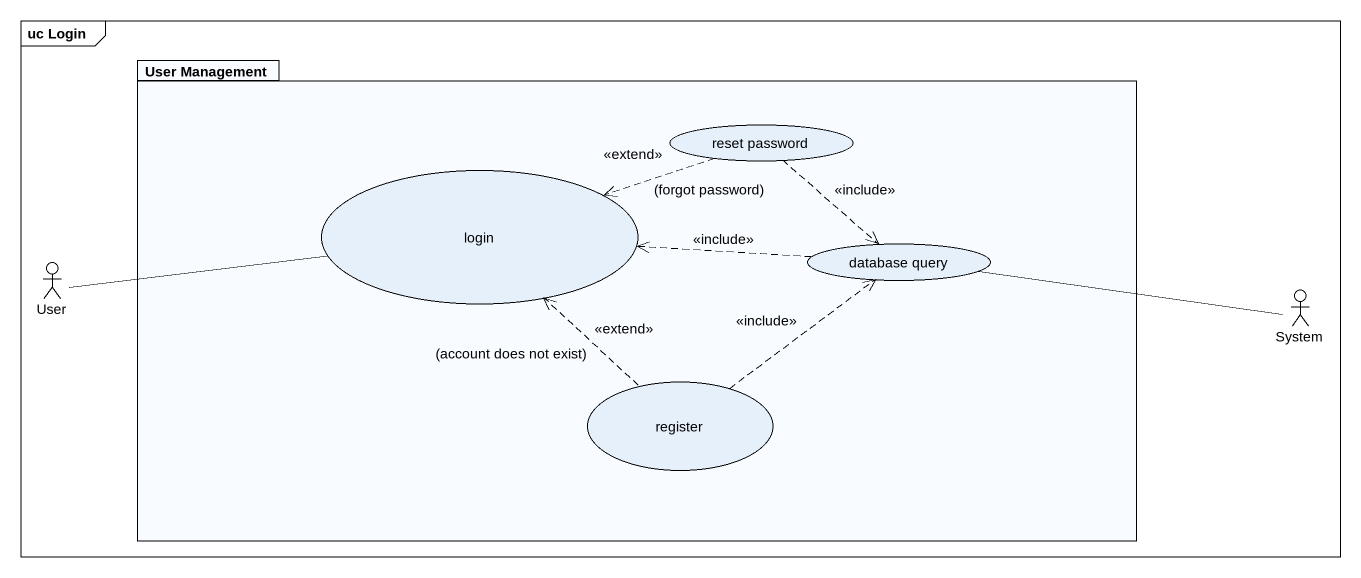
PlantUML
@startuml
mainframe uc Login
package "User Management" as User_Management {
  usecase "reset password" as reset_password
  usecase login
  usecase "database query" as database_query
  usecase register
}
actor User
actor System
reset_password .left.> login : <<extend>>\n(forgot password)
reset_password ..> database_query : <<include>>
User -right- login
database_query .left.> login : <<include>>
System -left- database_query
register .up.> login : <<extend>>\n(account does not exist)
register .up.> database_query : <<include>>
@enduml
